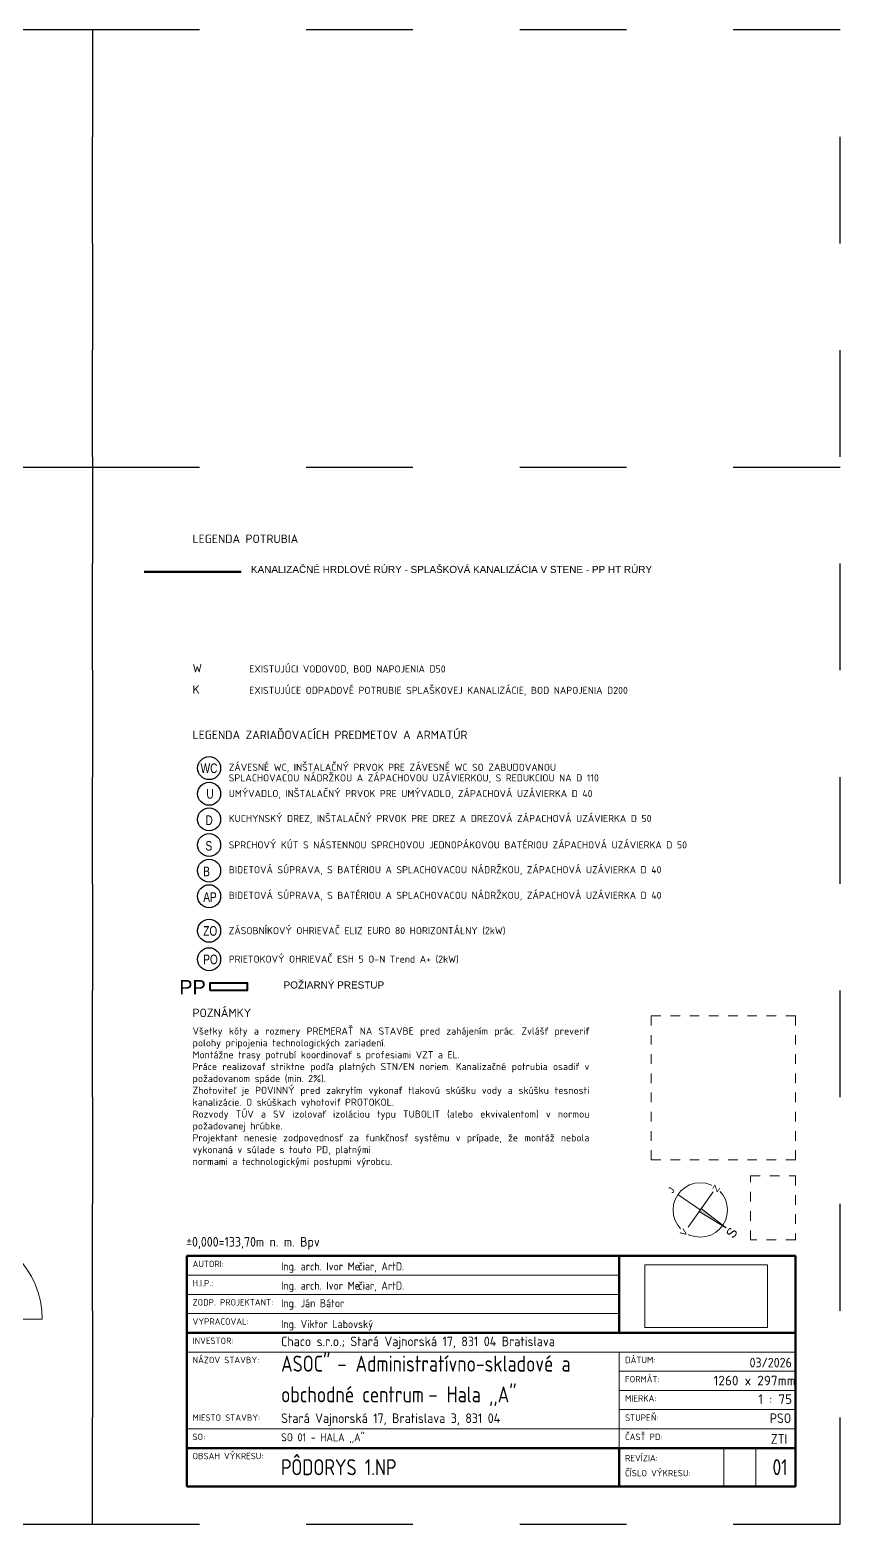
# Model space of a CAD drawing. Header units: millimetres. Extents: x 2377 to 264466, y -28213 to 61616.
# Drawn here: x 66965 to 81190, y -28213 to -1963 of the extents above; entities that cross this region are included whole.
import ezdxf
from ezdxf.lldxf.tags import DXFTag

# ---------------------------------------------------------------- set-up
doc = ezdxf.new("R2010")
doc.units = ezdxf.units.MM
doc.linetypes.add('Bodkočiarkovaná 3mm', pattern=[5, 3, -1, 0, -1])
doc.linetypes.add('Čiarkovaná 3mm', pattern=[6, 3, -3])
doc.layers.get('0').update_dxf_attribs({"color": 8})
for name, color, linetype, lineweight in [('_Wide Lines_', 250, 'Continuous', 70), ('dash', 9, 'Čiarkovaná 3mm', 9), ('Doors', 8, 'Continuous', 20), ('Frame_Mullion', 8, 'Continuous', 20), ('Generic Annotations', 7, 'Continuous', 9), ('Nad rovinou rezu', 8, 'Bodkočiarkovaná 3mm', 9), ('Plan Swing', 8, 'Continuous', 9), ('Text Notes', 8, 'Continuous', 9), ('Title Blocks', 7, 'Continuous', 9), ('ZTI_KANAL', 30, 'Continuous', 50)]:
    doc.layers.add(name, color=color, linetype=linetype, lineweight=lineweight)
doc.layers.add('IS_Popisy_úseků_Vodovod', color=7, linetype='SOLID')
doc.layers.add('PDF_Text', color=7, linetype='Continuous')
doc.layers.add('NETLAC', color=240, linetype='Čiarkovaná 3mm', plot=False, transparency=0.1)
doc.styles.add('Arial_1', font='arial.ttf', dxfattribs={"height": 3})
doc.styles.add('Arial_2', font='arial.ttf', dxfattribs={"height": 2})
doc.styles.add('HRUBE', font='arial.ttf', dxfattribs={"width": 0.75})
doc.styles.add('ISOCPEUR_10', font='isocpeur.ttf', dxfattribs={"height": 2})
doc.styles.add('ISOCPEUR_11', font='isocpeur.ttf', dxfattribs={"height": 3})
doc.styles.add('ISOCPEUR_12', font='isocpeur.ttf', dxfattribs={"width": 0.8, "height": 5})
doc.styles.add('ISOCPEUR_13', font='isocpeur.ttf', dxfattribs={"width": 0.9, "height": 3})
doc.styles.add('ISOCPEUR_14', font='isocpeur.ttf', dxfattribs={"width": 0.9, "height": 2.5})
doc.styles.add('PDF ISOCPEUR', font='isocpeur.ttf')
doc.styles.add('Style-Arial', font='arial.ttf')
tags = doc.linetypes.add('SOLID', pattern=[10, 10, 0]).pattern_tags.tags
tags[6:7] = [DXFTag(74, 4), DXFTag(75, 0), DXFTag(340, '0'), DXFTag(46, 0.0), DXFTag(50, 0.0), DXFTag(44, 0.0), DXFTag(45, 0.0)]
tags[4:5] = [DXFTag(74, 4), DXFTag(75, 0), DXFTag(340, '0'), DXFTag(46, 0.0), DXFTag(50, 0.0), DXFTag(44, 0.0), DXFTag(45, 0.0)]
picture_1 = doc.add_image_def('image1.jpg', size_in_pixel=(817, 420))

# ---------------------------------------------------------------- blocks, each defined once
blk = doc.blocks.new('netlac')
at = {"layer": 'NETLAC', "ltscale": 500}
for p, q in [((83851, 26406), (73351, 26406)), ((73351, 26406), (73351, 5406)), ((83851, 5406), (83851, 26406)), ((83851, 20256), (73351, 20256)), ((73351, 5406), (83851, 5406))]:
    blk.add_line(p, q, dxfattribs=at)
blk = doc.blocks.new('ALLA_ARCH_ROZPISKA - 1600x 420-4990699-PÔDORYS 2_NP')
at = {"layer": 'Title Blocks'}
blk.add_hatch(color=256, dxfattribs=at).paths.add_polyline_path([(-31.52, 90.63), (-40.02, 95.92), (-39.4, 96.8)])
at = {"layer": '_Wide Lines_'}
for p, q in [((-200, 10), (-200, 82)), ((-200, 82), (-10, 82)), ((-65, 82), (-65, 58)), ((-10, 82), (-10, 10)), ((-10, 58), (-200, 58)), ((-200, 22), (-10, 22)), ((-65, 22), (-65, 10)), ((-10, 10), (-200, 10))]:
    blk.add_line(p, q, dxfattribs=at)
at = {"layer": 'dash'}
for p, q in [((-55, 157), (-10, 157)), ((-55, 112), (-55, 157)), ((-10, 157), (-10, 112)), ((-10, 112), (-55, 112)), ((-24, 107), (-10, 107)), ((-24, 87), (-24, 107)), ((-10, 107), (-10, 87)), ((-10, 87), (-24, 87))]:
    blk.add_line(p, q, dxfattribs=at)
at = {"layer": 'Generic Annotations'}
for p, q in [((-39.71, 96.36), (-46.68, 101.24)), ((-43.44, 91.04), (-35.5, 102.37)), ((-39.4, 96.8), (-40.02, 95.92)), ((-40.02, 95.92), (-31.52, 90.63)), ((-40.02, 95.92), (-31.52, 90.63)), ((-39.09, 97.24), (-39.71, 96.36)), ((-39.4, 96.8), (-31.52, 90.63)), ((-31.52, 90.63), (-39.4, 96.8))]:
    blk.add_line(p, q, dxfattribs=at)
blk.add_circle((-39.71, 96.36), 8.5, dxfattribs=at)
at = {"layer": 'Title Blocks'}
for p, q in [((-65, 76), (-200, 76)), ((-65, 70), (-200, 70)), ((-65, 64), (-200, 64)), ((-10, 52), (-200, 52)), ((-65, 52), (-65, 22)), ((-10, 46), (-65, 46)), ((-10, 40), (-65, 40)), ((-10, 34), (-65, 34)), ((-10, 28), (-200, 28)), ((-32.32, 22), (-32.32, 10)), ((-22.32, 22), (-22.32, 10))]:
    blk.add_line(p, q, dxfattribs=at)
at = {"layer": 'Title Blocks', "attachment_point": 1}
for s, insert, char_height, width, style in [('AUTOR', (-198.17, 80.51), 2, 10.2616, 'ISOCPEUR_10'), ('\\fISOCPEUR|b0|i0|c238|p34|;I', (-189.7, 80.51), 2, 0.7215, 'ISOCPEUR_10'), ('\\fISOCPEUR|b0|i0|c238|p34|;:', (-189.11, 80.51), 2, 0.7215, 'ISOCPEUR_10'), ('H.I.P.:', (-198.17, 74.51), 2, 7.616, 'ISOCPEUR_10'), ('ZODP. PROJEKTANT:', (-198.17, 68.51), 2, 30.5443, 'ISOCPEUR_10'), ('VYPRACOVAL:', (-198.17, 62.51), 2, 21.4852, 'ISOCPEUR_10'), ('INVESTOR:', (-198.17, 56.51), 2, 15.4726, 'ISOCPEUR_10'), ('NÁZOV STAVBY:', (-198.17, 50.51), 2, 25.4937, 'ISOCPEUR_10'), ('DÁTUM:', (-63.17, 50.51), 2, 11.2236, 'ISOCPEUR_10'), ('FORMÁT:', (-63.17, 44.51), 2, 12.9873, 'ISOCPEUR_10'), ('1260 x 297mm', (-35.55, 44.58), 3, 30.3038, 'ISOCPEUR_11'), ('MIERKA:', (-63.17, 38.51), 2, 11.7046, 'ISOCPEUR_10'), ('Ň:', (-55.1, 32.51), 2, 2.7257, 'ISOCPEUR_10'), ('MIESTO STAVBY:', (-198.17, 32.51), 2, 25.7342, 'ISOCPEUR_10'), ('STUPE', (-63.17, 32.51), 2, 9.7806, 'ISOCPEUR_10'), ('SO:', (-198.17, 26.51), 2, 4.73, 'ISOCPEUR_10'), ('ČASŤ PD:', (-63.17, 26.51), 2, 14.27, 'ISOCPEUR_10'), ('OBSAH VÝKRESU:', (-198.17, 20.51), 2, 26.7764, 'ISOCPEUR_10'), ('REVÍZIA:', (-63.17, 19.87), 2, 12.9072, 'ISOCPEUR_10'), ('\\fISOCPEUR|b0|i0|c238|p34|;Č', (-63.17, 15.18), 2, 1.7637, 'ISOCPEUR_10'), ('ÍSLO VÝKRESU:', (-61.71, 15.18), 2, 23.4894, 'ISOCPEUR_10')]:
    blk.add_mtext(s, dxfattribs=dict(at, insert=insert, char_height=char_height, width=width, style=style))
at = {"layer": 'Title Blocks'}
image = blk.add_image(picture_1, insert=(-56.98, 59.61), size_in_units=(38.22, 19.65), dxfattribs=at)
image.dxf.flags = 7
at = {"layer": 'Title Blocks', "attachment_point": 1, "rotation": 55, "bg_fill": 3, "box_fill_scale": 1.25, "bg_fill_color": 256, "bg_fill_true_color": 13158600, "bg_fill_transparency": 0}
for s, insert, char_height, width, style in [('\\fArial|b0|i0|c238|p34|;J', (-49.96, 102.59), 2, 1.7637, 'Arial_2'), ('\\fArial|b0|i0|c238|p34|;Z', (-36.07, 102.96), 2, 2.0844, 'Arial_2'), ('\\fArial|b0|i0|c238|p34|;V', (-46.15, 89.13), 2, 2.3249, 'Arial_2'), ('\\fArial|b0|i0|c238|p34|;S', (-31.92, 88.95), 3, 3.4473, 'Arial_1')]:
    blk.add_mtext(s, dxfattribs=dict(at, insert=insert, char_height=char_height, width=width, style=style))
blk = doc.blocks.new('Dvere 2-krídlové obložkové - 3150x3500mm-4967069-1NP _PRAC_')
at = {"layer": 'Doors'}
blk.add_line((1575, -165), (285, -1068), dxfattribs=at)
blk.add_arc((1575, -165), 1575, 180, 215, dxfattribs=at)
at = {"layer": 'Frame_Mullion'}
for p, q in [((-1575, 165), (-1635, 165)), ((-1575, -165), (-1575, 165)), ((1635, 165), (1575, 165)), ((1575, 165), (1575, -165)), ((-1635, -165), (-1575, -165)), ((1575, -165), (1635, -165))]:
    blk.add_line(p, q, dxfattribs=at)
at = {"layer": 'Nad rovinou rezu'}
for p, q in [((-1635, 165), (1635, 165)), ((-1635, -165), (1635, -165))]:
    blk.add_line(p, q, dxfattribs=at)
at = {"layer": 'Plan Swing'}
blk.add_line((-1575, -165), (-1575, -1740), dxfattribs=at)
blk.add_arc((-1575, -165), 1575, 270, 0, dxfattribs=at)
blk = doc.blocks.new('1np')
at = {"layer": 'Frame_Mullion', "rotation": 89.9999999999999}
blk.add_blockref('Dvere 2-krídlové obložkové - 3150x3500mm-4967069-1NP _PRAC_', (65441, -23038), dxfattribs=at)

msp = doc.modelspace()

# ---------------------------------------------------------------- linework, layer by layer
at = {"linetype": 'Continuous'}
for centre in [(70112, -14932), (70112, -15382), (70112, -15832), (70112, -16282), (70112, -16732), (70112, -17182), (70112, -17789), (70112, -18289)]:
    msp.add_circle(centre, 202, dxfattribs=at)
at = {"layer": 'IS_Popisy_úseků_Vodovod', "color": 1, "lineweight": 40, "ltscale": 10}
msp.add_lwpolyline([(70131, -18836), (70131, -18703), (70780, -18703), (70780, -18836)], close=True, dxfattribs=at)
at = {"layer": 'ZTI_KANAL', "lineweight": 70}
msp.add_line((70673, -11486), (68969, -11486), dxfattribs=at)

# ---------------------------------------------------------------- block references
at = {"color": 0, "xscale": 1.25, "yscale": 1.25, "zscale": 1.25}
for p in [(-36749, -34971), (-23624, -34971)]:
    msp.add_blockref('netlac', p, dxfattribs=at)

# ---------------------------------------------------------------- texts
at = {"linetype": 'Continuous', "style": 'HRUBE', "width": 0.75}
for s, height, p in [('WC', 168.8, (69962, -15018)), ('U', 169, (70063, -15468)), ('D', 169, (70047, -15931)), ('S', 169, (70047, -16381)), ('B', 169, (70008, -16831)), ('AP', 168.8, (70008, -17281)), ('ZO', 168.8, (70008, -17876)), ('PO', 168.8, (70008, -18376))]:
    msp.add_text(s, height=height, dxfattribs=at).set_placement(p)
at = {"layer": 'IS_Popisy_úseků_Vodovod', "color": 1, "lineweight": 40, "ltscale": 10, "insert": (69820, -18779), "char_height": 250, "width": 337.37, "attachment_point": 5, "style": 'Style-Arial'}
msp.add_mtext('PP', dxfattribs=at)
at = {"layer": 'IS_Popisy_úseků_Vodovod', "color": 7, "ltscale": 10, "insert": (73185, -18805), "char_height": 125, "width": 6680.27, "attachment_point": 9, "style": 'Style-Arial'}
msp.add_mtext('POŽIARNÝ PRESTUP ', dxfattribs=at)
at = {"layer": 'PDF_Text', "lineweight": 30, "attachment_point": 4, "style": 'PDF ISOCPEUR'}
for s, insert, char_height in [('LEGENDA POTRUBIA', (69821, -10903), 148.46), ('LEGENDA ZARIAĎOVACÍCH PREDMETOV A ARMATÚR', (69821, -14348), 148.46), ('POZNÁMKY', (69821, -19231), 148.5)]:
    msp.add_mtext(s, dxfattribs=dict(at, insert=insert, char_height=char_height))
at = {"layer": 'PDF_Text', "attachment_point": 4, "style": 'PDF ISOCPEUR'}
for s, insert, char_height in [('\\pxql,t0.008;{\\fArial|b0|i0|c238|p34;KANALIZAČNÉ HRDLOVÉ RÚRY - SPLAŠKOVÁ KANALIZÁCIA V STENE - PP HT RÚRY\\H0.99999x;\\W0.8; \\H1.7144x; }', (70845, -11442), 125), ('\\A1;W', (69821, -13174), 148.5), ('EXISTUJÚCI VODOVOD, BOD NAPOJENIA D50', (70816, -13204), 125), ('\\A1;K', (69821, -13550), 148.5), ('EXISTUJÚCE ODPADOVÉ POTRUBIE SPLAŠKOVEJ KANALIZÁCIE, BOD NAPOJENIA D200', (70816, -13580), 125), ('ZÁVESNÉ WC, INŠTALAČNÝ PRVOK PRE ZÁVESNÉ WC SO ZABUDOVANOU', (70456, -14932), 125), ('SPLACHOVACOU NÁDRŽKOU A ZÁPACHOVOU UZÁVIERKOU, S REDUKCIOU NA D 110', (70456, -15118), 125), ('UMÝVADLO, INŠTALAČNÝ PRVOK PRE UMÝVADLO, ZÁPACHOVÁ UZÁVIERKA D 40', (70456, -15393), 125), ('KUCHYNSKÝ DREZ, INŠTALAČNÝ PRVOK PRE DREZ A DREZOVÁ ZÁPACHOVÁ UZÁVIERKA D 50', (70456, -15831), 125), ('SPRCHOVÝ KÚT S NÁSTENNOU SPRCHOVOU JEDNOPÁKOVOU BATÉRIOU ZÁPACHOVÁ UZÁVIERKA D 50', (70456, -16281), 125), ('BIDETOVÁ SÚPRAVA, S BATÉRIOU A SPLACHOVACOU NÁDRŽKOU, ZÁPACHOVÁ UZÁVIERKA D 40', (70456, -16731), 125), ('BIDETOVÁ SÚPRAVA, S BATÉRIOU A SPLACHOVACOU NÁDRŽKOU, ZÁPACHOVÁ UZÁVIERKA D 40', (70456, -17181), 125)]:
    msp.add_mtext(s, dxfattribs=dict(at, insert=insert, char_height=char_height))
at = {"layer": 'PDF_Text', "char_height": 125, "attachment_point": 4, "style": 'PDF ISOCPEUR'}
for s, insert, width in [('ZÁSOBNÍKOVÝ OHRIEVAČ ELIZ EURO 80 HORIZONTÁLNY (2kW)', (70456, -17793), 4776.09), ('PRIETOKOVÝ OHRIEVAČ ESH 5 O-N Trend A+ (2kW)', (70456, -18293), 4776.09), ('\\pxqj;Všetky kóty a rozmery PREMERAŤ NA STAVBE pred zahájením prác. Zvlášť preveriť polohy pripojenia technologických zariadení.^JMontážne trasy potrubí koordinovať s profesiami VZT a EL.^JPráce realizovať striktne podľa platných STN/EN noriem. Kanalizačné potrubia osadiť v požadovanom spáde (min. 2%).^JZhotoviteľ je POVINNÝ pred zakrytím vykonať tlakovú skúšku vody a skúšku tesnosti kanalizácie. O skúškach vyhotoviť PROTOKOL.^JRozvody TÚV a SV izolovať izoláciou typu TUBOLIT (alebo ekvivalentom) v normou požadovanej hrúbke.^JProjektant nenesie zodpovednosť za funkčnosť systému v prípade, že montáž nebola vykonaná v súlade s touto PD, platnými^Jnormami a technologickými postupmi výrobcu.', (69821, -20715), 6945.76)]:
    msp.add_mtext(s, dxfattribs=dict(at, insert=insert, width=width))

# ---------------------------------------------------------------- next in the draw order: block references
at = {"color": 0}
msp.add_blockref('1np', (0, 0), dxfattribs=at)
at = {"layer": 'Title Blocks', "xscale": 56.25, "yscale": 56.25, "zscale": 56.25}
msp.add_blockref('ALLA_ARCH_ROZPISKA - 1600x 420-4990699-PÔDORYS 2_NP', (80968, -28114), dxfattribs=at)

# ---------------------------------------------------------------- next in the draw order: texts
at = {"layer": 'Text Notes', "insert": (79752, -25932), "char_height": 168.8, "width": 680.93, "attachment_point": 1, "style": 'ISOCPEUR_11'}
msp.add_mtext('1 : 75', dxfattribs=at)
at = {"layer": 'Title Blocks', "attachment_point": 1}
for s, insert, char_height, width, style in [('±0,000=133,70m n. m. Bpv', (69707, -23169), 168.75, 2759.81, 'ISOCPEUR_13'), ('Ing. arch. Ivor Me', (71375, -23615), 140.62, 1643.71, 'ISOCPEUR_14'), ('čiar, ArtD.', (72732, -23615), 140.62, 978.11, 'ISOCPEUR_14'), ('Ing. arch. Ivor Me', (71375, -23953), 140.62, 1643.71, 'ISOCPEUR_14'), ('čiar, ArtD.', (72732, -23953), 140.62, 978.11, 'ISOCPEUR_14'), ('Ing. Ján Bátor', (71375, -24262), 140.62, 1611.24, 'ISOCPEUR_14'), ('Ing. Viktor Labovský', (71375, -24628), 140.62, 1611.24, 'ISOCPEUR_14'), ('Chaco s.r.o.; Stará Vajnorská 17, 831 04 Bratislava', (71375, -24918), 168.75, 5673.84, 'ISOCPEUR_13'), ('ASOC" ', (71375, -25253), 281.2, 1194.11, 'ISOCPEUR_12'), ('\\fISOCPEUR|b0|i0|c238|p34|;\\W.8;–', (72361, -25253), 281.25, 216.46, 'ISOCPEUR_12'), (' Administratívno-skladové a', (72539, -25253), 281.25, 4772.85, 'ISOCPEUR_12'), ('03/2026', (79600, -25291), 168.8, 880.7, 'ISOCPEUR_13'), ('obchodné centrum ', (71375, -25793), 281.25, 3131.39, 'ISOCPEUR_12'), ('\\fISOCPEUR|b0|i0|c238|p34|;\\W.8;–', (73959, -25793), 281.25, 216.46, 'ISOCPEUR_12'), (' Hala ,,A"', (74138, -25793), 281.2, 1627.02, 'ISOCPEUR_12'), ('Stará Vajnorská 17, Bratislava 3, 831 04', (71375, -26268), 168.75, 4557.74, 'ISOCPEUR_13'), ('PSO', (79956, -26268), 168.8, 438.32, 'ISOCPEUR_13'), ('SO 01 - HALA ,,A"', (71375, -26617), 140.62, 1757.35, 'ISOCPEUR_14'), ('ZTI', (79973, -26632), 168.8, 1976.51, 'ISOCPEUR_13'), ('ÔDORYS 1.NP', (71554, -27072), 281.25, 2197.02, 'ISOCPEUR_12'), ('\\fISOCPEUR|b0|i0|c238|p34|;\\W.8;P', (71375, -27072), 281.25, 216.46, 'ISOCPEUR_12'), ('01', (80002, -27071), 281.2, 382.4, 'ISOCPEUR_12')]:
    msp.add_mtext(s, dxfattribs=dict(at, insert=insert, char_height=char_height, width=width, style=style))

doc.saveas('drawing.dxf')
